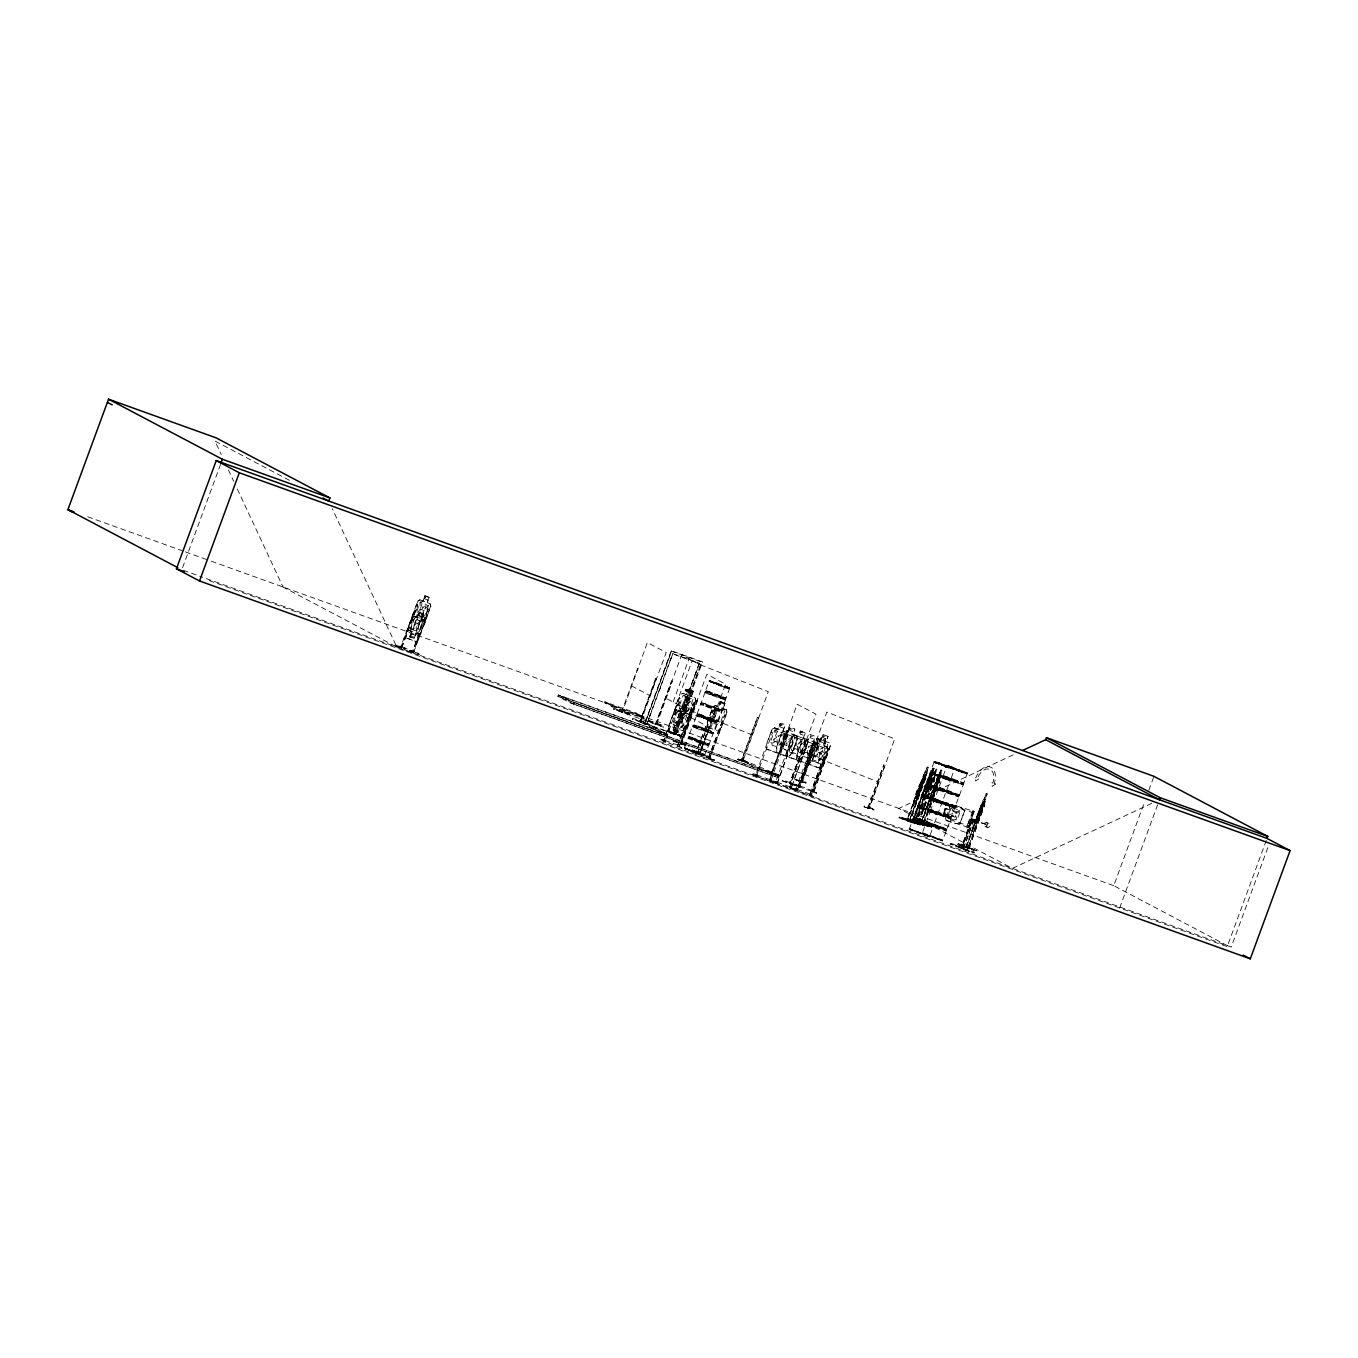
<?xml version="1.0" encoding="UTF-8"?>
<svg xmlns="http://www.w3.org/2000/svg" width="1358" height="1358" viewBox="0 0 1358 1358"><rect width="100%" height="100%" fill="white"/><g stroke="black" fill="none" stroke-linecap="round" stroke-linejoin="round"><path stroke-width="0.75" stroke-dasharray="5 3.75" d="M706.5 756.864L706.856 757.832M714.07 759.92L706.33 757.628M708.859 745.101L688.15 737.7L708.91 744.999L725.868 698.725L704.989 692.529M909.266 829.348L917.414 806.771L927.242 810.624M922.846 822.575L913.017 818.467M922.897 832.878L939.991 839.023L942.367 840.942L946.696 830.027L963.654 783.821L942.876 776.742L946.916 765.539L948.156 766.489M946.747 829.806L925.935 822.727L922.218 833.489L923.338 834.101M409.199 651.263L419.147 654.556L418.722 653.402M409.369 650.465L418.79 653.504L409.301 650.414L409.726 651.5M776.708 752.604L776.861 746.832L782.089 732.641L777.387 730.977L773.721 740.925L778.575 742.656M797.027 754.097C795.177 778.27 798.81 735.136 802.255 739.77L804.819 738.565M809.894 754.131L809.775 759.92L821.743 764.214L825.189 759.631L830.366 745.423M668.781 731.232L668.917 725.274L668.968 731.096M691.052 712.627L691.188 706.839M691.239 712.661L691.375 706.703L679.221 702.341L675.673 707.077L668.951 725.308M786.995 756.525L787.131 750.567L792.393 736.274L794.956 735.068M787.182 756.389L787.165 750.584M807.11 763.756L807.246 757.798L811.439 754.42M807.297 763.62L807.416 757.832M738.039 758.833L748.394 763.043L737.632 759.631L737.971 758.732L748.02 761.957L748.394 763.043M698.64 726.258L693.157 724.68L704.972 692.512L725.359 699.709M919.077 819.01L931.282 823.508L933.795 825.596L926.037 822.286L933.88 824.798L945.66 792.749C949.768 791.578 919.077 777.54 924.73 789.796L927.497 785.705L933.184 768.153L928.804 780.612L931.079 776.369M953.808 779.713L963.637 783.702L967.422 772.923L952.603 767.185M963.145 848.343L973.941 851.806L974.246 852.892L962.958 849.089M986.027 824.17C959.512 817.737 991.187 824.187 985.602 825.036M718.297 731.062L721.828 726.564L718.433 731.3L707.416 727.039L707.756 721.132L713.239 706.992M426.106 618.79L426.548 613.069M413.222 613.697L416.617 608.944C437.106 610.014 421.15 626.123 419.673 637.089L416.499 641.893L406.246 637.87L406.704 631.996L413.46 613.799L416.651 609.165M425.495 620.538L422.202 625.308L412.017 621.302L412.577 615.446M412.119 621.336L412.628 615.446M956.813 846.187L968.95 851.025L955.319 845.694M957 845.44L956.626 846.255M972.192 820.3L970.715 819.163L975.587 821.369L972.498 819.655M975.655 821.2L974.45 825.511L976.945 821.166M930.536 800.168L931.978 794.82C924.085 813.832 938.412 773.788 932.861 792.444L935.255 787.538L930.315 800.168M953.588 780.324L963.399 784.313L950.583 780.052L954.47 768.764L959.631 771.31M926.886 772.838L928.159 767.185L922.218 784.466L919.4 788.523L920.537 784.211M932.012 773.788L934.236 768.356L914.341 822.286M934.983 774.535L936.85 768.967L930.909 786.248L928.142 790.322L929.296 786.01M922.167 783.006L918.263 794.786L915.53 798.877L916.684 794.566M935.917 785.942L932.012 797.723L929.279 801.814L930.434 797.502M981.087 809.64L976.487 822.931L970.766 820.962L972.107 821.488M692.071 737.445L709.029 743.963L688.353 737.19L692.563 725.885L702.392 729.806M967.405 825.24L972.769 812.882C976.877 799.845 962.279 836.104 968.814 825.936L950.702 819.96L950.583 821.607L950.702 819.96M968.339 827.361L946.288 820.368M955.472 807.008L955.998 805.532L955.472 807.008L973.771 812.848L972.056 812.237M945.236 808.282L943.403 813.663L945.236 808.282L948.953 809.504L950.091 806.007L952.043 804.547L974.229 811.405L967.847 827.226M975.689 823.355L977.149 818.501C969.256 837.241 983.582 797.672 978.032 816.141L980.425 811.218L975.502 823.814M947.952 816.039L930.586 810.166L942.893 776.81L950.617 779.933L942.825 777.37L943.929 778.1M926.971 772.668L926.495 774.671C928.431 771.684 923.813 771.531 923.763 774.196M932.216 775.724L932.691 773.704L915.173 822.592L932.946 776.063L936.018 768.849L937.037 769.035M940.228 777.608L940.534 775.537L930.57 771.344L934.287 761.346L935.849 761.753M940.279 777.557L922.914 824.034L940.704 775.605L938.446 775.401L937.495 777.132M985.45 801.237L968.084 847.715L985.28 799.2M931.554 775.774C917.329 804.615 936.63 775.724 929.823 773.347L917.397 806.635L933.184 812.135M931.741 775.91L932.233 773.907M934.983 776.386L935.475 774.383L929.924 772.6L930.977 773.941M917.753 822.829L935.068 774.366M700.372 743.403L688.048 738.497L684.211 748.292L686.079 748.479M713.918 682.972L709.894 680.596M729.365 687.793L716.328 683.991M936.935 762.585L933.981 761.397L935.221 762.347M929.772 836.63L909.996 828.753M921.454 782.717C917.499 783.345 908.502 817.329 916.956 799.064L922.269 782.836M922.642 782.836L922.201 784.788M936.069 787.861L936.392 785.79L928.499 807.263L926.665 806.822M976.029 825.715C965.827 852.196 986.485 795.941 981.24 811.541M924.798 834.729L919.773 832.861L929.466 836.29M968.882 826.139L967.219 825.562M974.195 811.728L972.718 810.811M648.377 724.646L632.539 718.959M667.067 730.706L682.921 736.342M682.684 737.004L632.438 719.163M692.105 751.008L692.224 749.989L708.061 755.693L707.942 756.661L692.105 751.008L707.841 756.372M692.224 750.091L708.078 755.71M782.276 780.731L797.91 786.35M798.368 785.637L782.531 779.916L782.191 780.816L813.832 792.104L829.5 748.699M926.614 785.382L925.494 789.711L928.312 785.637L935.373 788.523M934.27 787.148L933.965 791.595C950.583 746.781 927.361 813.595 936.341 784.669C928.448 803.495 942.69 763.688 937.241 782.293L941.892 770.122L940.619 775.774M979.457 810.828L978.32 815.156L981.138 811.082L987.062 793.802L985.195 799.37M929.11 780.341L930.332 775.265L925.29 788.149L930.739 775.707M925.494 785.162L959.257 795.703L949.412 791.646M901.831 818.025L917.855 824M902.051 817.414L918.076 823.406L901.916 818.144M915.801 820.368L933.15 826.801L912.899 819.332L933.761 825.817L913.255 817.957L935.781 826.716M931.656 827.192L915.479 821.183L931.605 826.954M960.819 844.846L976.826 850.872L958.273 843.624L957.848 844.438L974.009 850.447L974.314 849.565M923.117 825.24L906.974 819.485L923.881 825.63L904.7 818.28L904.428 819.112L920.317 825.087L920.792 824.204M910.573 819.926L926.58 826.02L907.314 818.585L906.703 820.673L924.187 774.264L927.276 767.049L928.329 767.253M910.726 819.197L926.58 826.02M923.338 824.645L923.185 825.375M937.343 781.291L936.765 782.497L937.309 781.359M916.837 793.768C923.084 780.171 912.644 796.399 919.111 793.955M924.611 789.575L922.931 794.939L924.577 789.592M932.267 791.341L930.756 796.773L932.81 797.078L935.017 791.799L932.81 797.078M977.404 815.055L975.757 820.385L978.032 820.588M976.012 820.283L977.624 815.089M921.878 794.871C928.753 782.327 918.076 796.144 924.34 795.398L926.529 790.101L924.34 795.398M927.48 790.271L925.783 795.635L927.446 790.305M913 804.123L914.715 798.759M928.448 801.712L926.75 807.076L937.495 777.065L920.554 823.661L923.881 824.34L923.695 822.456M980.187 809.283L973.414 825.358L971.921 830.756L973.89 830.841M972.005 830.57L973.635 825.392M931.232 773.483L950.464 780.171L946.288 791.375L938.955 788.251L959.359 794.905L944.54 789.117M220.539 464.436L181.802 569.766L197.725 575.486M396.078 645.203L395.11 645.729M401.408 646.153C396.298 650.041 418.553 654.166 413.341 650.838M417.857 601.238L420.063 599.863L417.738 601.119L400.474 647.63L401.357 646.136M400.763 647.715L417.84 601.153M401.544 648.055L417.874 604.887L416.685 604.429M401.628 648.072L417.874 604.887M395.008 645.814L405.159 649.107L405.38 648.241M415.989 633.083L414.105 638.65L409.658 636.902L411.712 631.606L408.656 630.418L408.079 628.007M429.179 597.35L426.904 602.765L428.517 605.43L424.867 615.361L421.116 618.773L417.076 617.177L416.465 612.068L420.131 602.137L422.949 601.204L424.833 595.653L429.179 597.35L427.21 602.68M409.76 636.936L411.932 631.487L410.303 628.822L413.969 618.892L417.704 615.48L421.761 617.075L422.372 622.185L418.705 632.132L415.887 633.049L413.918 638.379L409.861 636.783M421.404 619.231L422.949 619.808L417.789 624.765C421.048 634.033 415.192 634.186 416.38 625.631C411.678 632.879 407.807 628.703 415.972 624.103C412.628 614.41 418.654 614.359 417.33 623.288C421.37 622.932 426.938 604.208 421.099 619.333L422.711 621.981L419.045 631.928L415.327 635.34L411.287 633.745L410.693 628.635L414.343 618.705L417.161 617.771L422.304 602.986L426.344 604.582L422.694 614.512L418.637 612.916M422.949 601.204L424.918 595.873M412.849 629.484L416.516 619.554L420.539 621.132L416.889 631.08L412.476 629.688L416.142 619.74L420.199 621.336L416.533 631.283M417.161 617.771L419.13 612.441M428.109 608.944L412.272 652.264L428.109 608.944L429.315 609.419M412.968 650.703L412.102 652.196M419.962 599.829L430.163 603.835L430.859 606.279L413.155 652.604L414.292 651.212M413.528 652.757L430.588 606.262M558.359 694.957L573.993 702.697L573.5 704.038L570.428 702.935L557.866 696.314L558.359 694.957L667.134 734.067L666.642 735.425M561.635 697.774L562.127 696.433L667.83 734.44L667.321 735.781L557.866 696.314M570.428 702.935L570.92 701.577M573.84 704.174L574.349 702.833L561.448 696.06L560.956 697.418L573.84 704.174L778.881 777.913L573.161 703.817L573.653 702.459L779.136 776.538L779.475 775.639L763.62 769.952L779.441 775.639M642.809 716.634L642.487 717.533L635.493 713.918L635.833 713.001L643.896 717.058L643.573 717.958L636.172 714.121L636.512 713.222L604.87 701.848L604.548 702.765L612.611 706.805L612.95 705.905L605.957 702.273L605.634 703.172M604.87 701.848L612.271 705.702L611.932 706.601L643.573 717.958M629.178 714.783L629.722 713.985L613.612 708.961M619.452 709.742L619.638 711.456L619.452 709.742L662.415 725.308L661.906 726.666L662.415 725.308M640.636 722.116L666.184 652.502L647.376 642.589L622.151 712.356L621.098 711.931C620.742 709.283 624.137 710.658 622.253 712.39M621.489 712.118L637.479 668.849M632.641 719.282L632.76 718.263L648.598 724.052L648.462 724.968M639.584 721.692C639.228 719.044 642.606 720.419 640.721 722.15L639.703 721.726M655.625 678.44L639.839 721.811L656.186 678.644L639.957 721.862L663.553 734.322L664.062 732.964L640.552 720.555L643.641 721.658L667.83 734.44M643.641 721.658L643.132 723.016L667.321 735.781M671.378 650.703L644.727 723.627L671.378 650.703L702.544 661.923L675.741 734.78L673.5 733.948L699.523 663.23L672.685 653.571L646.663 724.306M646.832 724.357L672.787 653.809M660.565 687.504L659.428 690.085M655.744 724.442L671.463 681.037L672.346 681.41L656.457 724.714L657.136 723.169L656.084 722.728L655.405 724.289L671.786 681.207M673.11 702.086L689.032 658.8M665.488 741.23L661.584 739.295L665.59 741.23L665.25 742.147L660.531 739.804L665.233 741.875L665.726 740.229L665.081 741.943M661.719 739.261L660.514 739.838M676.335 703.8L692.257 660.514M664.334 739.737L663.451 741.213L679.475 697.961L680.765 698.402L664.843 741.706M668.832 732.386L679.577 735.9L679.9 735.001L669.8 731.758L668.832 732.386L679.509 735.713M686.248 690.662L687.691 691.578M686.724 690.085L686.792 691.511L687.81 691.171M686.809 689.592L686.809 690.288M687.08 690.237L686.656 689.626M686.961 707.603L684.992 712.933L686.927 715.632L683.244 725.902L680.002 726.751L678.151 732.318L672.974 730.451L675.13 724.985L673.245 722.303L676.912 712.033L680.154 711.202M680.205 711.219L682.005 705.634L687.233 707.518M673.212 730.332L675.181 725.019M686.35 694.787L688.268 689.44L693.14 691.188M673.381 733.659L699.217 663.417L672.821 653.911M673.33 733.88L699.285 663.349M673.891 734.033C676.657 730.349 675.384 735.289 674.994 734.491M674.196 734.203L689.932 690.798L691.952 691.561L675.571 734.695M675.096 734.474L674.264 734.22L690.271 690.967M674.434 734.254L690.492 690.984M656.05 724.493L681.682 654.929L700.49 664.86L674.637 734.305M675.181 734.559L701.831 662.11L671.633 651.263L644.982 723.695L646.629 724.289M673.313 740.042L673.025 740.942L688.846 746.476M676.012 733.082L675.588 734.712M685.043 712.95L690.475 698.267L683.787 695.856L684.822 703.172C674.875 708.129 680.375 711.999 685.434 704.666C684.432 713.476 691.409 714.053 686.978 703.885C696.416 699.2 691.256 695.33 686.401 702.324L685.501 696.688L681.988 706.483L686.825 708.214M691.171 696.518L693.327 691.052L688.15 689.202L686.248 694.549L682.853 693.327L680.324 694.549L663.383 741.179L679.034 746.781L694.787 703.427M693.378 691.086L691.375 696.382L694.94 697.673L695.89 700.168L694.753 697.791L682.887 693.344M694.923 703.495L693.378 702.918L677.286 746.153L677.863 744.574L679.747 745.27M677.778 746.357L693.497 702.986M695.652 700.151L684.347 730.791L680.85 735.357L668.934 731.079M679.136 746.832L695.856 700.151M681.699 744.099L680.562 743.658C681.003 739.516 683.634 744.846 680.884 743.811L696.62 700.405L697.503 700.779L681.614 744.082M681.054 743.895L696.943 700.592M680.884 743.811L706.856 674.315L725.647 684.228L699.642 754.505L691.833 751.874M681.903 748.105L677.167 745.814L681.903 748.105L677.574 744.965M673.042 740.772L688.846 746.628L689.134 745.78M704.14 718.127L696.773 714.138L710.217 718.586M709.046 719.876L705.617 718.433M717.975 683.923L717.703 684.517M718.654 684.619L717.635 683.872M711.965 710.132L695.822 753.367L713.018 706.822L715.394 705.566L726.157 709.962M717.313 684.076L709.046 681.529L724.069 686.673M695.89 753.367L696.62 751.84M696.824 753.758L697.401 752.179L697.469 753.979M711.864 719.859C738.497 729.348 671.378 708.401 705.837 718.518M697.044 753.843L713.239 710.641L697.299 753.911M700.677 752.264L699.642 751.823L699.047 753.418L700.168 753.86L699.879 751.959M715.106 710.166L699.438 753.605L715.106 710.166L715.972 710.54L699.642 754.505M710.658 728.278L720.419 701.458L725.07 703.257L723.118 708.587M722.235 710.472L717.89 708.791L714.24 718.738L718.586 720.419M722.897 708.706L724.578 711.371L720.911 721.319L717.024 724.68L712.661 722.999L711.915 717.822L715.564 707.891L718.552 707.009L720.504 701.696M729.772 688.082L725.834 698.674L705.294 691.137L709.436 680.528L724.951 685.96M715.055 729.993L725.07 703.257M708.35 758.222L724.629 715.038L708.418 758.239C708.078 756.406 711.49 755.982 710.047 758.833L695.619 753.283M722.965 708.52L726.309 709.81L727.09 712.288L709.487 758.664L710.285 757.153M726.802 712.271L709.521 758.664M778.745 776.436L743.811 761.651L744.303 760.293L741.638 759.377L779.237 775.095L778.745 776.436L741.145 760.735L757.458 717.499L741.536 760.786L741.638 759.037L743.064 759.597M757.119 717.397L758.613 717.958L742.113 761.04L743.267 759.665M756.83 776.233C756.389 774.875 758.222 774.094 755.727 774.06C753.401 778.219 758.392 771.005 756.847 776.521L752.349 774.264L756.745 776.318M798.317 736.274L792.987 734.339L794.956 729.008L789.745 727.141L787.827 732.488C776.097 732.573 792.376 723.356 779.882 723.644L777.964 728.974L774.569 727.752L772.04 728.974L766.812 743.301L766.642 749.243L819.298 768.136L822.863 763.417M774.603 727.973L772.193 729.11L755.438 775.741M756.355 776.029L772.481 732.828L771.055 732.318L772.617 732.896M763.637 769.952L763.366 770.614M781.936 732.505L784.466 731.283L781.902 732.471L776.64 746.781L776.47 752.722M770.869 773.568C773.109 769.799 771.599 775.095 771.361 773.805L787.25 730.502M771.174 773.737L786.91 730.332L787.793 730.689L769.324 780.714C769.952 776.148 771.395 783.668 771.005 779.509L769.613 779.017M777.099 783.617L792.834 740.11L777.166 783.549L769.375 779.407L769.052 780.307L772.668 782.208L773.092 781.427M769.918 780.629L773.517 782.395M789.864 727.379L787.946 732.726L784.686 733.575L781.02 743.505L776.997 746.917L772.159 745.186L771.123 739.991L774.79 730.044L778.032 729.195L779.984 723.882L784.873 725.647L782.921 730.96L784.822 733.659L781.173 743.59L782.055 748.699L786.91 750.448L791.086 747.121L794.736 737.19L792.8 734.474L794.719 729.127M778.847 753.622L782.395 748.903L787.606 734.593L786.655 732.098L787.657 734.627M786.689 737.954L785.128 737.377L786.554 737.886L770.631 781.189L755.269 775.656M776.08 775.52L776.589 774.179L779.237 775.095M791.544 786.893C786.876 788.251 792.851 784.924 791.137 788.54L775.384 782.853L775.893 781.257L777.778 781.953M775.791 783.023L775.961 781.274L777.285 781.75M778.202 777.557L779.39 776.555L574.349 702.833M792.274 752.417L797.502 738.107L796.535 735.612L798.487 744.048C803.359 737.071 808.519 740.942 799.064 745.627C803.325 755.574 796.874 755.472 797.519 746.408C792.461 753.707 786.927 749.854 796.908 744.897L795.856 737.581L797.536 738.243L792.274 752.417L788.726 757.136M803.274 738.26L805.43 732.794L800.235 730.927L798.419 736.511L795.126 737.343L791.476 747.273L792.512 752.468L797.35 754.216L801.526 750.889M797.214 754.131L802.391 739.906L804.819 738.769M790.39 783.753L789.337 783.328C788.947 780.629 792.512 782.14 790.458 783.77L815.954 714.155L797.146 704.225L769.528 780.799M805.939 740.28L789.745 783.515L805.396 740.076L806.262 740.449L805.396 740.076M805.718 740.246L789.677 783.481M774.569 727.956L806.907 739.567L808.01 741.909L790.984 788.489L807.025 745.236L805.481 744.659L789.388 787.895M790.271 787.912L789.388 787.606L793.87 789.677M807.772 741.892L802.578 756.1L799.098 760.667M793.021 789.507L793.361 788.608L789.813 786.757M793.395 788.608L793.276 789.473M799.607 787.148L800.371 785.484L799.777 787.334L795.398 785.043M796.348 784.584C807.959 790.288 788.03 780.629 799.302 786.859M796.484 784.534L795.279 785.128M796.009 788.489C794.175 792.546 798.47 785.009 797.299 791.052L792.8 788.828L794.006 788.251L797.502 790.186M815.072 742.3L812.508 743.505L807.28 757.832L802.408 755.999L801.373 750.804M813.578 791.986L830.553 745.423L829.602 742.928L817.499 738.565L814.97 739.787L809.707 754.097L809.589 760.056L821.794 764.435M798.029 786.503L814.97 739.787M796.823 790.56L797.401 788.981L796.195 788.574M801.016 781.563C800.864 777.082 805.345 783.736 800.931 781.529L817.21 738.362M801.152 781.597L826.886 712.067L894.701 738.905L869.239 808.553L867.507 807.891M799.506 786.927L815.428 743.641L814.002 743.132L798.215 786.469M802.527 782.14L803.172 780.578M802.222 782.038L818.365 738.82L816.854 738.243M817.635 745.474L818.585 751.297C823.457 744.303 828.635 748.173 819.18 752.858C823.644 763.043 816.633 762.432 817.635 753.639C812.576 760.955 807.042 757.085 817.007 752.128L815.971 744.812L817.516 745.321L812.474 759.614L808.978 764.181M819.027 757.187L822.693 747.24L817.839 745.508L812.627 759.699L809.079 764.418M818.534 743.743L820.453 738.396L825.341 740.161M822.931 734.695L821.013 740.042L817.72 740.857L814.07 750.804L815.089 755.999M805.922 782.955L795.262 779.645L805.99 783.159L806.194 782.293M825.308 740.144L823.389 745.491L825.291 748.173L821.624 758.12L817.465 761.448L812.61 759.699L811.592 754.505M817.991 763.06L828.024 736.325L826.105 741.672M809.775 794.803L814.019 797.01L809.504 794.837L809.843 793.938L813.544 795.941L813.136 796.739M810.37 793.666L811.49 794.04C811.032 799.115 811.405 790.237 809.623 795.194L825.596 751.891L827.141 752.468L811.082 795.72L795.907 790.254M809.979 795.313L825.715 751.959M810.386 795.16L809.504 794.837M812.559 789.83L812.474 791.612L828.193 748.258L829.619 748.767M828.193 748.258L812.457 791.612M813.866 792.121L814.427 790.526M815.869 792.987L815.954 792.121L816.514 793.242M864.061 806.873L874.077 810.098C875.842 809.181 864.859 807.178 864.061 806.873L864.384 805.973L874.467 809.249L864.418 805.99M867.677 807.959L883.871 764.758L868.186 808.129M868.135 808.112C867.711 804.819 870.682 806.975 868.882 808.434L885.026 765.216L883.532 764.639M915.377 822.982L899.403 816.939L898.928 817.822L915.088 823.814L899.132 817.601M909.962 819.519L910.132 821.386L906.788 820.707L923.932 774.179L914.494 798.725M922.999 777.472L907.365 820.928L925.443 774.45L920.979 784.262M921.997 782.938L924.221 777.506L923.185 777.506M925.918 778.049L909.724 821.301L925.375 777.845M918.432 821.284L918.806 823.169L912.05 821.946L930.264 773.619L929.11 775.469M930.654 773.398L912.27 821.98M932.148 774.077L930.043 773.737L912.932 822.286L913.306 820.639M913.034 822.269L930.111 775.554M931.554 773.992L933.438 768.441M915.02 822.541L932.454 775.724M914.952 823.797L932.522 775.927L934.236 774.23M916.888 821.217L916.141 822.744L934.151 776.25L929.704 786.078M931.758 779.288L916.158 822.744M934.202 774.416L936.018 768.849M917.974 822.846L935.221 776.386M918.093 823.321L917.753 824.221L899.386 816.956M918.432 823.084L934.593 779.832L918.721 823.135M921.369 796.399C924.645 796.874 930.688 800.235 929.093 798.368M943.063 764.843L940.958 764.724L943.912 765.793M920.843 823.712L937.937 777.2L941.026 769.986L942.062 770.19M922.099 822.388L921.097 823.882L939.193 777.404L934.711 787.216M921.199 823.899L936.748 780.426M935.73 785.892L937.971 780.443L936.935 780.46M922.693 796.382L921.471 795.72L930.858 799.404M942.791 765.42L942.825 764.741M923.508 824.238L939.668 780.986L923.847 824.306M923.796 825.494L924.17 824.798M945.219 766.795L954.997 769.307M921.607 796.569L946.713 805.379M935.221 762.296L946.153 766.947M931.571 827.056L923.457 822.863M913.017 818.636L933.54 826.156L929.67 836.121M933.778 801.237L941.569 803.851L942.197 802.086M934.117 762.534L956.202 769.731M946.119 805.192L954.521 806.873M946.899 804.785L945.592 805.005L951.228 807.059M952.162 804.598L950.176 806.126L945.643 818.467L946.305 820.588L945.524 818.416L946.984 814.834L943.284 813.612M954.012 807.908L955.132 806.228M961.583 772.261L967.032 773.958L966.93 772.855M961.413 847.816L950.617 844.031M950.617 844.286L950.956 843.386L961.753 846.917M964.655 810.743L960.055 823.254L964.655 810.743L961.77 807.755M955.421 845.847L955.676 844.948M958.307 843.573L957.848 844.438L973.873 850.38M960.649 844.863L960.989 843.963L976.826 850.872M968.271 827.395L974.229 811.405M970.987 821.03L961.074 848.105L971.123 821.098M972.107 818.908L970.936 820.504L972.634 821.098C973.669 816.362 974.127 823.729 971.768 820.843L972.107 818.908L973.635 819.434M973.313 821.879L974.738 819.587L973.822 822.065L971.734 821.267L961.905 848.444L972.124 820.894M963.416 849.259L973.16 821.828L963.128 848.869L961.158 848.139M968.356 847.748C964.503 848.869 966.319 844.625 967.185 846.034M973.584 825.409L982.666 800.745L984.414 799.064M965.725 847.341L983.667 798.911M966.013 847.392L986.197 793.666L984.38 799.251M981.732 809.538L982.954 804.072L981.681 804.072L966.285 847.562L983.633 800.88L982.411 805.973C990.203 787.98 975.723 827.294 981.528 808.35C975.333 823.135 982.224 801.407 984.363 801.084L979.882 810.896M967.813 849.802L967.558 850.702L954.827 845.627L969.34 851.16M968.746 847.952L984.839 804.666L969.052 848.02L968.967 846.17M1227.547 945.745L1113.747 885.671L1144.471 802.171M1148.851 790.254L1153.977 776.335M1119.654 907.959L1158.73 801.746M1266.301 840.415L1227.208 946.645L206.348 579.56M1267.795 847.698L1231.231 947.052L199.626 576.165M931.622 784.975L925.935 783.736M918.432 807.976L937.563 814.8M927.752 795.924C931.486 782.191 929.924 798.725 925.613 795.567M921.097 788.794L918.942 793.904L916.922 793.581M924.968 795.262C928.736 781.478 927.158 798.181 922.744 794.871M980.001 815.411L977.811 820.707L980.204 815.513M923.016 779.56L923.576 778.423M904.479 818.891L920.334 825.036M913.034 820.47L913.323 820.639M913.102 819.943L929.178 825.868L928.685 826.733L912.814 820.656M928.906 826.53L912.678 820.724M713.052 706.805L715.36 705.583L718.467 707.009M707.688 721.336L707.416 727.039M613.833 708.367L629.688 714.002M629.195 714.749L613.409 708.995M648.156 720.674L664.028 726.343L663.689 727.243L613.358 709.097M647.919 721.319L663.519 727.056M954.487 806.839L939.515 801.05L941.009 801.763M934.491 785.518L933.506 787.436L935.017 785.603M978.677 811.116L979.661 809.215L981.664 809.707M937.682 777.2L938.667 775.299M920.351 784.618L921.403 782.904M934.083 787.572L935.153 785.841M979.254 811.252L980.323 809.521M929.534 775.537L932.606 768.322L930.773 773.89L950.074 780.816L940.381 776.878M416.346 641.638L419.537 637.004M942.401 788.387L939.108 787.436L946.39 790.814L925.647 784.041L928.244 785.79M936.664 826.309L946.611 830.179M675.843 707.162L679.323 702.595M690.441 714.325L686.978 718.925L675.079 714.648L675.062 708.859L674.943 714.8L687.097 719.163L690.645 714.444M680.952 735.612L684.466 730.859M778.745 753.367L782.395 748.903M788.625 756.881L792.121 752.315M799.2 760.904L802.748 756.185M825.358 759.716L819.197 767.898L766.795 749.09M795.958 779.662L806.312 782.242M939.753 776.589L929.958 772.261L960.479 782.004M395.959 645.254L405.499 648.19M699.862 753.639L696.926 752.722M941.875 802.595L942.741 802.748L932.301 798.827L937.275 800.83M757.034 775.656L753.503 773.704L752.332 774.315M793.581 788.947L797.316 790.763M796.535 790.645L789.66 787.572M797.214 790.848L813.069 747.409L811.643 746.9M935.815 800.032L944.523 802.968M955.047 806.941L936.392 799.438M925.732 783.956L935.594 787.912M708.944 720.215L707.586 719.944L711.286 721.336M946.696 767.355L944.93 766.71L945.779 767.066M961.617 772.261L957.899 770.886L959.054 771.106M685.451 712.831L680.867 716.837C681.597 707.874 675.045 707.603 679.339 717.618C669.901 722.303 675.045 726.174 679.917 719.18C679.051 727.599 685.824 728.075 681.478 718.348C694.753 710.862 678.661 712.22 688.812 714.104L689.762 716.6M685.977 688.998L685.281 690.899M685.722 689.287L685.247 690.594M685.739 690.916L686.944 689.949M687.691 691.68L687.861 689.881M676.895 712.373L681.054 709.046L685.875 710.777L686.893 715.955M683.278 725.579L679.119 728.906L674.281 727.175L673.262 721.981M710.506 681.122L716.158 683.685M705.922 718.806L703.393 717.839L709.029 719.774M940.992 764.52L941.909 764.809M939.668 763.043L955.234 769.392M928.329 798.674L931.35 799.794L922.71 796.348M942.112 802.799L935.645 800.49M792.597 736.325L787.929 740.246C788.777 731.826 781.97 731.317 786.35 741.078C776.369 746.034 781.919 749.888 786.978 742.588C785.976 751.381 792.987 751.992 788.523 741.808L793.989 737.122L792.393 736.274M412.068 617.72C415.361 614.716 424.579 618.128 425.02 622.847M412.085 617.822L414.292 616.447M420.98 633.015L418.773 634.186L408.792 630.265L408.249 627.99M931.401 799.336L942.316 803.002M954.861 806.975L927.141 797.078L940.585 801.95M939.906 839.329L922.014 833.201L923.78 833.897M676.742 709.776L674.179 710.981L676.742 709.776L680.086 710.981M685.977 726.954L683.413 728.16L671.361 723.848L670.428 721.353L671.548 723.712M794.956 735.272L792.58 736.426L775.316 782.836M1013.204 754.844L898.894 808.451M1151.822 803.325L1012.423 868.39L898.47 808.265M711.66 720.317L715.887 721.828L707.28 718.467M686.299 694.77L683.057 695.619L679.407 705.549L680.426 710.743L685.264 712.475L689.406 709.148L693.072 699.2L691.137 696.501M815.241 744.574L818.501 743.726M805.039 740.857L808.282 740.025L810.098 734.44L815.343 736.325L813.136 741.774L815.089 744.473M687.403 689.864L686.35 690.492M685.009 690.407L686.707 691.154M961.294 847.63L949.955 844.014M715.768 721.675L716.973 722.439M959.987 823.084L955.76 823.678L960.055 823.254M395.602 645.933L405.159 649.107M664.486 741.74L665.25 742.147M799.013 786.944L799.777 787.334M729.535 688.421L726.853 687.131M929.517 836.834L911.863 830.57M920.69 782.768L922.812 782.904M934.423 785.705L936.477 786.027M920.758 784.669L919.111 789.507C924.798 771.123 910.25 810.658 918.229 791.884C910.658 818.195 929.059 760.904 917.855 794.719L917.091 794.617M934.491 787.623L930.841 797.553M979.678 811.303L976.012 821.25M912.831 804.055L914.969 804.208M926.58 807.008L928.719 807.144M932.556 768.492L933.608 768.509M935.985 769.035L936.935 769.205M933.455 774.281L935.645 774.433M926.292 785.535L931.52 775.639L914.63 822.354M924.374 795.211L922.184 795.041L931.588 798.827M925.698 795.398L927.803 795.737M912.865 820.911L915.411 821.42M927.242 767.236L928.227 767.423M933.184 768.153L934.236 768.356M933.15 768.339L934.134 768.526M940.992 770.173L941.977 770.359M924.883 772.532L927.276 767.049M932.878 773.771L930.807 773.704M938.616 775.469L941.026 769.986M986.163 793.853L987.249 793.87M983.616 799.081L985.806 799.455M922.829 794.702L925.019 795.075M930.671 796.535L932.861 796.908M975.757 820.385L977.981 820.775M907.517 819.638L909.588 819.96M908.078 819.842L910.149 820.164M921.267 822.592L923.338 822.897M921.81 822.795L923.881 823.101M969.052 848.02L966.692 847.647M712.509 681.835L709.148 680.782M715.921 683.804L718.365 684.483M725.223 699.981L709.657 694.566M704.649 717.499L696.688 714.97L706.398 718.908M701.526 716.617L709.216 719.367L704.446 718.059M703.393 717.839L704.7 718.161M705.277 718.382L706.533 719.01M716.871 721.166L712.678 719.214M717.313 721.522L698.419 714.97M716.226 722.931L711.269 721.319M934.066 761.736L942.333 764.571M943.403 765.64L941.196 764.826L946.526 766.625M947.137 765.437L952.637 767.151M947.018 765.895L954.963 768.424M943.504 765.437L942.554 765.335M943.81 765.556L942.927 765.25M947.341 766.591L950.125 767.457M945.117 766.574L948.665 768.085M946.696 767.168L945.626 766.778M954.555 768.475L956.134 769.086M955.692 769.256L956.864 769.935L948.173 766.455M957.882 770.869L959.631 771.497M938.378 789.422L959.02 796.263L949.191 792.274M694.311 751.772L684.636 747.834L704.344 755.201M684.856 748.564L704.395 755.218M704.327 755.506L708.706 745.355L698.878 741.349M704.123 755.897L694.923 752.043M922.523 794.702L926.716 796.654M935.458 798.86L937.648 800.015M940.585 801.967L942.045 802.34M955.166 806.228L922.472 794.685M946.492 830.298L926.105 823.661M929.517 836.443L909.368 828.906M942.639 840.263L939.346 839.295M928.346 836.205L926.784 835.56L942.673 840.891L940.992 840.161M932.725 837.02L942.452 840.534M700.456 714.749L697.486 714.121M697.282 714.597L700.202 715.428M716.684 721.896L709.182 719.451M941.552 802.714L942.893 803.189M929.059 836.766L927.904 836.358M687.369 689.694L685.909 690.085L686.333 691.188L687.233 690.696L686.35 689.27L687.657 690.153M709.674 681.003L710.811 681.292M728.024 687.572L729.178 687.929M728.788 688.913L720.317 685.79M934.355 762.432L941.484 764.927M947.29 766.574L948.444 766.914M936.884 762.585L954.419 768.815L953.316 768.187M956.83 769.901L955.574 769.443L956.609 769.867M965.827 772.532L966.981 772.906L951.856 767.559L953.35 768.221M949.208 778.406L950.804 778.813L930.247 771.887L939.991 775.978M962.16 782.548L963.756 782.955L943.504 775.486L950.566 778.626M697.146 715.038L698.267 715.36M715.496 721.607L716.668 721.981M715.123 722.643L716.26 722.948M692.903 726.632L713.086 733.388L703.274 729.399M922.337 794.956L937.461 800.32L935.968 799.607M935.424 798.844L954.929 806.414M923.355 795.703L921.471 795.72M936.409 799.421L934.525 799.217L937.343 800.762M936.307 799.845L934.576 799.387M934.762 800.609L937.597 801.492L935.9 800.965M953.571 805.837L954.657 806.414M933.948 800.643L929.279 798.962M940.245 802.867L941.383 803.172M945.643 804.988L946.984 805.328L945.457 804.954M954.063 807.925L949.072 806.296M919.621 805.786L918.042 805.379L927.718 809.317M936.68 812.44L938.276 812.848L937.122 812.237M918.891 807.789L917.295 807.382L918.466 807.993M949.632 816.582L950.973 816.803M931.843 811.931L930.247 811.524L926.241 822.065L946.832 828.94L926.58 821.471L929.262 822.71M685.977 748.92L684.228 748.343M704.327 755.489L689.83 750.159M704.174 755.914L689.049 750.567L691.46 751.466M910.828 829.738L909.079 829.059L914.8 830.604M798.555 784.805L800.354 785.467M814.24 790.458L812.627 789.864M795.432 790.067L812.678 743.658L815.072 742.503L827.022 746.798M725.63 715.445L724.357 714.953M699.981 753.605L691.052 751.84M706.432 756.762L714.291 759.224L714.681 760.327L706.092 757.662M726.292 709.81L726.988 712.254M420.997 633.117L418.773 634.39L416.057 633.32M430.859 606.279L429.943 603.954M419.045 612.22L423.373 613.918M406.246 637.87L416.448 641.672M402.511 647.104L412.476 651.042M408.979 651.314L419.147 654.556M640.467 720.266L641.214 720.538M674.553 732.488L675.69 732.896M682.157 742.486L681.156 742.079M771.531 772.023L772.447 772.396M790 781.767L790.662 782.004M818.365 738.82L801.899 781.919M747.885 762.806L737.632 759.631M671.039 658.291L670.054 660.939M717.397 683.77L714.053 682.565M726.326 687.012L728.075 687.606L717.058 683.991M710.624 681.954L712.305 682.497M718.144 684.67L718.993 684.958L718.144 684.398M948.767 765.861L952.637 767.185M935.798 761.753L939.702 763.026L937.529 762.262M941.179 764.554L941.62 764.792M951.194 767.847L952.926 768.373M935.458 762.755L937.19 763.315M947.511 777.845L949.225 778.406M960.462 782.004L962.177 782.548M703.868 705.413L700.575 704.462L720.826 711.931L703.851 705.413M698.08 715.972L699.811 716.532M925.053 796.229L923.304 795.686L925.053 796.246M936.256 799.828L937.988 800.405M937.784 800.847L934.457 799.913L935.628 800.541M938.921 801.118L942.214 802.069L939.532 800.83M951.873 805.277L953.537 806.092M929.093 798.351L934.728 800.303M929.144 798.776L930.196 799.234M938.701 801.797L940.432 802.357M951.602 806.024L953.384 806.516M930.128 799.2L931.113 799.556M941.434 802.884L944.302 803.953L943.674 803.104M944.082 803.919L939.193 801.933M933.659 801.22L932.505 800.813L936.392 801.526M649.701 716.328L650.737 713.714M919.604 805.786L940.67 813.459M935 811.897L936.714 812.457M947.935 816.039L949.649 816.599M918.874 807.789L920.588 808.333M931.809 811.931L933.523 812.491M692.071 737.462L688.795 736.494L698.47 740.433M686.079 748.513L704.819 755.608M685.926 748.903L687.674 749.48M927.022 834.864L929.704 836.121L910.811 829.687L912.525 830.298M925.477 834.44L923.729 833.88L925.443 834.457M941.009 840.144L926.988 835.102M952.026 804.734L961.685 807.925M972.056 812.627L973.516 813.136M945.287 808.502L949.004 809.724L951.041 807.399L957.713 809.589L959.597 813.204L957.763 818.161L953.927 819.893L947.256 817.703L947.035 814.647M986.519 822.541A2.156 1.63 -71.9 0 1 986.706 826.105A2.156 1.63 -71.9 0 1 984.092 825.07A2.156 1.63 -71.9 0 1 986.519 822.541L988.913 823.338A2.156 1.63 -71.9 0 1 989.116 826.903A2.156 1.63 -71.9 0 1 986.485 825.851A2.156 1.63 -71.9 0 1 988.913 823.338M974.399 819.451L977.404 820.453L976.487 822.931M985.025 826.598L987.419 827.395M943.47 813.476L947.171 814.698M946.17 820.538L955.896 823.729M966.743 827.056L968.22 827.565M962.754 849.123L974.246 852.892M665.709 740.229L663.909 739.55M712.492 681.869L717.482 683.736M710.37 681.478L718.009 684.568M723.814 687.267L725.97 688.014M961.99 771.225L964.163 771.972M949.021 767.1L956.032 769.477M947.528 777.862L942.876 776.233M942.384 788.387L944.557 789.134M700.439 714.749L710.302 718.297M699.981 715.921L702.137 716.668M937.954 800.388L940.143 801.135L934.372 799.641L939.159 802.035M951.669 805.956L944.336 803.495M936.511 801.135L941.824 803.274M924.628 797.333L926.818 798.097M936.12 802.154L938.31 802.901M935 811.897L917.635 806.024L938.157 813.595L930.586 810.166L931.401 812.135M933.523 812.474L950.906 818.382L941.06 814.359M920.571 808.333L951.109 817.737L941.281 813.748M919.094 819.027L913.645 817.329L923.338 821.267M927.616 835.136L925.46 834.389L939.38 839.312M912.491 830.281L914.681 831.028M936.969 839.227L939.159 839.957M924.017 835.102L926.207 835.815M741.044 760.616L743.811 761.651M961.787 848.326L972.09 821.471M714.817 682.225L717.296 683.125M952.264 768.187L955.064 769.256M935.458 774.315L950.685 779.56L943.114 776.131M931.605 784.975L948.801 791.358M702.29 716.26L704.802 717.126M711.864 719.825L704.785 717.143M927.327 796.569L929.941 797.197M940.143 801.101L947.171 803.919M947.256 803.63L949.734 804.496M704.955 717.788L705.668 718.11M940.075 801.237L942.622 802.018M701.95 717.262L704.802 718.127M934.032 800.269L936.562 801.067M698.623 726.258L713.425 732.03L692.733 725.223L702.867 728.499M700.372 743.403L708.299 745.966L705.617 744.727M914.8 830.621L924.934 834.372M828.057 736.342L822.829 734.457L820.334 741.366L823.457 742.486L824.102 740.721L820.911 739.804M687.844 690.017L685.518 689.711L687.233 691.663M688.795 690.645L691.901 691.748L691.256 693.531L688.15 692.41M800.337 731.164L805.226 732.93M825.172 743.539L820.317 741.791L816.667 751.738L821.522 753.486M803.512 738.141L818.433 743.505L820.351 738.158C832.675 737.649 817.533 746.391 827.158 746.645L828.074 749.124M797.723 738.277L802.578 740.008L798.928 749.956L794.074 748.207M812.542 743.522L807.637 741.791L803.987 751.738L808.842 753.486M791.527 739.669L792.953 740.178M682.123 705.871L686.995 707.637M682.65 707.077L685.756 708.18M814.189 755.438L819.943 757.747L824.119 754.42L827.769 744.473L825.834 741.774M682.005 708.842L685.111 709.962M676.708 709.962L688.659 714.257M87.812 516.804L183.432 551.178M185.418 551.908L209.319 560.498M211.305 561.21L1113.747 885.671M612.271 705.702L643.896 717.058M674.4 729.755L677.506 730.876M678.1 732.285L672.974 730.451M673.076 733.49L646.985 724.154M800.202 785.926L816.022 792.24M677.829 745.084L665.556 740.687M769.579 779.543L757.272 775.112M789.932 786.825L777.608 782.395M810.03 794.057L797.723 789.626M954.946 768.475L967.388 773.33L958.867 770.546M942.011 764.316L949.666 767.185M717.16 683.498L728.363 687.81M718.705 685.451L721.098 686.248M920.741 782.581L919.943 784.483M918.28 821.743L916.837 821.658M944.795 764.86L949.819 766.744M957.373 770.02L967.032 773.958M944.421 765.878L959.325 771.191M719.095 684.415L716.973 683.617M719.57 685.06L729.008 688.795M950.583 778.44L953.197 779.424M940.873 775.571L945.949 777.489M952.926 780.12L947.85 778.202M940.636 776.182L945.711 778.1M952.705 780.731L947.629 778.813M953.316 781.02L961.871 784.364M715.14 695.143L705.108 691.426L725.613 699.353L715.785 695.364M935.849 787.216L926.173 783.277M936.477 787.504L941.552 789.422M948.529 792.054L943.47 790.135M936.256 788.115L941.315 790.033M948.308 792.682L943.233 790.763M948.936 792.97L958.612 796.908L930.111 787.317M935.985 788.811L943.063 791.476M710.743 707.094L700.915 703.105L721.471 710.675L700.677 703.716L721.319 711.219L711.405 707.297M921.114 788.811L919.077 794.141M945.491 802.289L948.105 803.257M945.253 802.968L950.227 804.971M945.202 803.087L947.816 804.072M931.69 798.538L926.699 796.654M941.79 802.357L944.387 803.376M945.083 803.427L950.074 805.379M941.773 802.391L944.353 803.461M944.845 804.072L954.504 807.993M931.401 799.302L924.391 796.518M707.705 717.33L717.177 721.624L715.972 721.319M706.839 717.72L697.401 713.969M706.737 718.009L699.693 715.276M706.584 718.399L704.649 717.737M707.043 719.095L716.481 722.846M928.346 809.606L933.421 811.524M940.398 814.155L935.339 812.237M940.177 814.783L935.102 812.848M940.805 815.072L950.481 818.993L927.854 810.913M703.495 728.788L713.34 732.777L692.58 725.478L702.612 729.195M703.003 730.095L710.03 732.794M936.273 825.409L931.265 823.508M936.901 825.698L946.713 829.619M923.949 821.556L929.025 823.474M936.018 826.105L930.943 824.187M936.409 827.005L946.085 830.943L930.536 825.511M699.098 740.721L708.927 744.71M698.216 741.129L688.217 737.36L697.995 741.757M698.606 742.045L705.634 744.744M968.509 846.577L966.981 846.475M932.114 836.732L922.303 833.048M916.446 831.877L919.162 832.607L909.724 828.838M694.21 752.043L685.654 748.682M955.2 768.747L954.284 768.611M947.46 779.526L962.754 784.771M947.697 804.411L954.776 807.416M946.577 805.141L931.911 799.896L936.986 801.78L935.475 801.118M934.491 800.914L936.884 801.831M933.506 800.948L932.64 800.864M710.285 718.297L712.695 719.214M710.047 718.976L714.461 720.809M709.878 719.485L712.288 720.402M697.129 728.601L712.441 733.846M926.835 835.51L929.262 836.443M720.419 701.662L724.849 703.376M723.746 703.953L720.962 702.884L720.3 704.649L723.101 705.736M711.694 710.047L713.239 710.641M696.45 751.806L698.046 752.4M697.876 752.841L708.961 757.136L697.605 752.773M424.799 595.856L428.958 597.469M700.473 664.809L768.288 691.663L742.826 761.295L741.264 760.718M810.964 755.337L878.779 782.191M752.366 734.95L684.551 708.095L665.76 698.216M954.759 768.984L953.893 768.866M962.347 771.938L964.367 772.736M954.759 769.205L951.703 767.949M947.069 766.676L954.097 769.799M936.731 762.975L938.768 763.79M724.934 685.926L726.988 686.775M724.816 686.316L726.853 687.148M709.674 694.566L704.972 692.512M930.128 787.334L925.664 785.467M937.495 800.252L939.498 801.135M942.435 802.697L939.329 801.492L942.079 802.884M704.446 718.28L703.58 717.941M697.146 728.601L692.682 726.734M912.016 830.145L914.172 830.723M687.165 749.327L689.321 749.905M689.083 750.55L684.585 748.699M971.768 820.843L972.634 821.098M400.933 646.001L402.681 646.663M949.87 766.727L947.154 765.488M947.986 767.117L949.497 767.762M951.415 768.56L952.96 769.205M726.954 686.741L728.499 687.403M943.912 778.083L945.44 778.728M941.043 790.679L938.599 789.609M951.822 806.754L954.25 807.823M938.887 802.595L941.315 803.681L940.398 803.24M950.091 816.396L930.977 809.521L933.659 810.76M935.611 811.609L937.139 812.254M714.461 720.691L715.972 721.454M699.693 715.31L697.027 714.036M714.325 721.183L716.752 722.252M931.384 812.135L932.912 812.763M934.864 813.612L937.546 814.851M710.013 732.794L711.558 733.422M928.516 824.713L926.088 823.644M939.923 839.295L941.434 839.957M939.736 839.736L941.264 840.364M925.121 834.05L922.676 832.98M910.352 829.925L911.914 830.57M961.854 784.347L962.771 784.771M728.465 687.369L729.416 687.827M709.606 680.697L710.574 681.122M935.204 798.945L936.103 799.387M941.026 801.746L941.994 802.239M935.068 799.2L935.968 799.641M935.832 800.134L934.898 799.624M922.252 794.803L923.202 795.228M950.074 816.396L950.99 816.82M697.112 714.664L698.046 715.174M696.756 715.751L697.689 716.175M941.434 839.94L942.418 840.432M711.541 733.422L712.458 733.846M909.436 829.517L910.403 829.942M703.444 755.371L704.547 755.388M685.807 748.428L684.67 747.817M684.738 748.258L685.637 748.716M807.008 739.397L808.01 741.909M786.91 730.332L787.793 730.689M671.463 681.037L672.346 681.41M689.932 690.798L690.815 691.154M637.157 668.679L638.039 669.053M696.62 700.405L697.503 700.779M816.498 793.344L811.982 791.137L812.882 791.358M682.802 737.19L666.744 731.521M816.888 742.911L817.839 745.406M289.39 480.308L214.937 441.011L221.218 454.455M781.223 747.511L800.015 757.424M631.453 685.875L650.261 695.788M690.916 717.601L709.725 727.515M282.753 586.86L396.808 647.07L332.32 508.758M961.566 807.874L964.486 810.828M803.223 738.243L805.175 740.942M228.382 469.817L233.746 481.343M237.327 489.033L283.024 586.995M826.971 746.781L827.922 749.141M688.625 714.24L689.558 716.617M423.492 617.058L421.965 617.024L421.506 610.964C416.329 618.518 412.628 614.359 421.048 609.487C417.789 600.219 423.628 600.066 422.44 608.622C427.159 601.39 431.029 605.549 422.864 610.166L423.492 617.058M784.194 733.422L778.711 738.328C783.176 748.513 776.182 747.902 777.166 739.108C772.108 746.425 766.574 742.554 776.555 737.598C772.176 727.837 778.983 728.363 778.134 736.766L782.615 732.896L784.194 733.422M814.359 744.184L808.859 749.107C813.34 759.292 806.329 758.664 807.331 749.871C802.255 757.187 796.722 753.317 806.703 748.36C802.323 738.599 809.13 739.125 808.282 747.528L812.78 743.675L814.359 744.184M921.199 786.927L926.003 774.484L923.491 779.339C929.042 760.938 914.562 800.49 922.608 781.716L921.199 786.927M926.801 787.929L927.904 782.989L925.63 787.912L928.21 782.717L926.835 787.793M929.89 788.709L934.694 776.267L932.216 781.139C937.767 762.738 923.389 802.306 931.333 783.515L929.89 788.709M959.359 810.743L958.731 812.407L954.199 814.206C958.527 817.923 955.947 824.102 952.993 815.072C945.1 820.504 947.018 814.07 952.569 813.765C948.41 810.285 951.211 803.817 953.825 812.882L959.359 810.743M411.576 634.407L410.914 636.172L413.528 637.208L414.173 635.425L411.576 634.407M425.309 597.062L424.647 598.827L427.261 599.846L427.906 598.08L425.309 597.062M419.52 613.612L418.858 615.395L421.455 616.413L422.117 614.631L419.52 613.612M679.509 712.967L675.843 722.914L680.681 724.646L684.347 714.715L679.509 712.967M679.492 713.306L675.826 723.237L680.664 724.968L684.313 715.038L679.492 713.306M780.527 725.07L779.882 726.853L782.989 727.973L783.651 726.191L780.527 725.07M787.284 734.508L783.634 744.439L788.489 746.187L792.138 736.257L787.284 734.508M790.441 728.601L789.779 730.383L792.902 731.504L793.564 729.721L790.441 728.601M772.702 781.563L773.89 781.02L777.523 782.904L777.183 783.821L772.804 781.512M800.88 732.369L800.235 734.135L803.342 735.255L804.004 733.49L800.88 732.369M810.794 735.9L810.132 737.666L813.255 738.786L813.917 737.021L810.794 735.9M823.474 735.9L822.829 737.666L825.936 738.786L826.598 737.021L823.474 735.9M926.36 774.535L909.181 821.081L926.36 774.535M945.558 809.589L944.387 812.78L945.575 813.17L946.747 809.979L945.558 809.589M950.057 810.064L948.24 815.038L954.912 817.227L956.745 812.254L950.057 810.064M701.322 702.459L721.556 709.928L701.322 702.459M995.635 784.007L992.308 786.452L991.272 782.581L992.783 783.074A12.137 7.961 -68.2 0 0 989.405 769.222A12.137 7.961 -68.2 0 0 977.641 778.117L979.152 778.609L975.655 781.003L974.501 777.099L975.995 777.591A14.548 9.54 -68.2 0 1 990.084 766.914A14.548 9.54 -68.2 0 1 994.141 783.532L995.635 784.007M921.793 795.313L924.408 796.62L921.742 795.364M706.194 690.594L725.953 697.978L706.16 690.594M927.208 796.993L925.002 796.229L927.175 797.078M710.03 719.078L707.45 718.009L710.013 719.095M924.849 834.695L923.321 834.05L924.849 834.729"/><path stroke-width="1.5" d="M322.881 497.996L328.738 501.085L329.909 497.928L216.109 437.853L108.538 399.184L67.9 509.64L72.704 512.204M176.438 568.798L216.245 460.583L1267.031 838.429L1290.1 850.617L1250.294 958.816L199.507 580.969L176.438 568.798L184.416 571.667M220.896 463.197L222.339 459.242L108.538 399.184M199.507 580.969L239.314 472.771L216.245 460.583M1022.761 750.38L1045.677 739.686L1046.424 737.649L1153.977 776.335L1267.778 836.409L1267.031 838.429M1046.424 737.649L1160.207 797.723L1159.46 799.76L1045.677 739.686M222.339 459.242L329.909 497.928M1160.207 797.723L1267.778 836.409M239.314 472.771L1290.1 850.617M73.875 511.796L67.9 509.64L177.966 567.746M1243.181 955.081L1250.294 958.816M107.384 402.341L112.188 404.888"/></g></svg>
